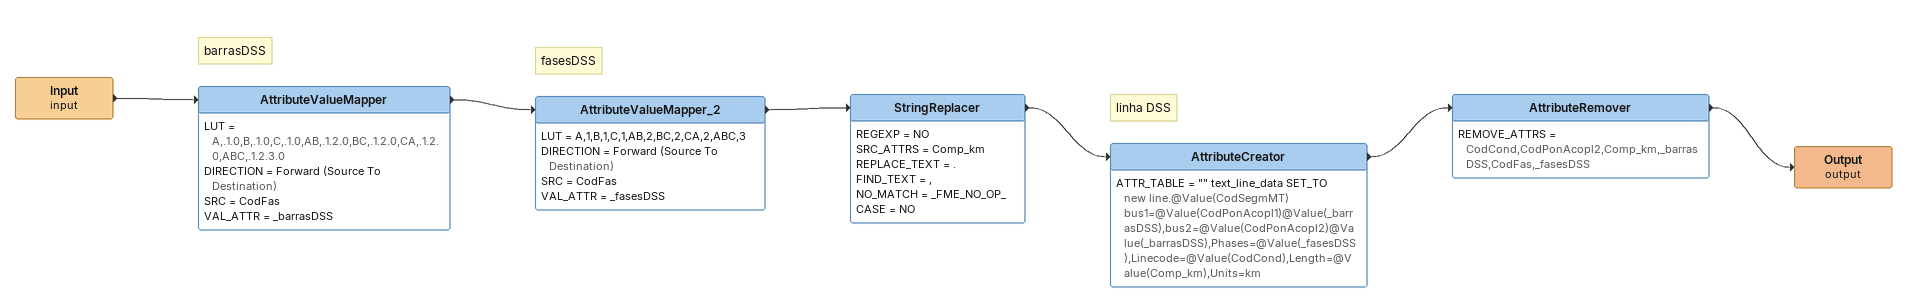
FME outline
Input (input)
    -> AttributeValueMapper
Note: barrasDSS
AttributeValueMapper
    LUT = A,.1.0,B,.1.0,C,.1.0,AB,.1.2.0,BC,.1.2.0,CA,.1.2.0,ABC,.1.2.3.0
    DIRECTION = Forward (Source To Destination)
    SRC = CodFas
    VAL_ATTR = _barrasDSS
    -> AttributeValueMapper_2
Note: fasesDSS
AttributeValueMapper_2
    LUT = A,1,B,1,C,1,AB,2,BC,2,CA,2,ABC,3
    DIRECTION = Forward (Source To Destination)
    SRC = CodFas
    VAL_ATTR = _fasesDSS
    -> StringReplacer
StringReplacer
    REGEXP = NO
    SRC_ATTRS = Comp_km
    REPLACE_TEXT = .
    FIND_TEXT = ,
    NO_MATCH = _FME_NO_OP_
    CASE = NO
    -> AttributeCreator
Note: linha DSS
AttributeCreator
    ATTR_TABLE = "" text_line_data SET_TO new line.@Value(CodSegmMT) bus1=@Value(CodPonAcopl1)@Value(_barrasDSS),bus2=@Value(CodPonAcopl2)@Value(_barrasDSS),Phases=@Value(_fasesDSS),Linecode=@Value(CodCond),Length=@Value(Comp_km),Units=km
    -> AttributeRemover
AttributeRemover
    REMOVE_ATTRS = CodCond,CodPonAcopl2,Comp_km,_barrasDSS,CodFas,_fasesDSS
    -> Output (output)
Output (output)
